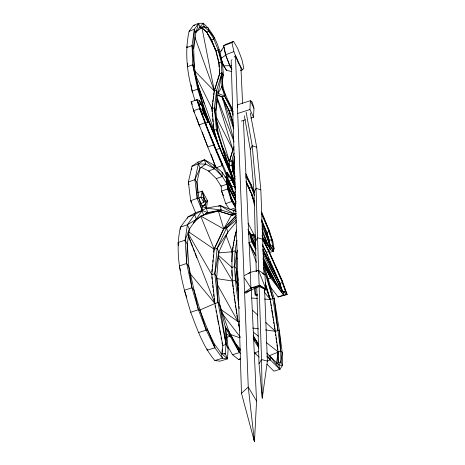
<?xml version="1.0" encoding="UTF-8"?>
<svg xmlns="http://www.w3.org/2000/svg" width="465" height="465" viewBox="0 0 465 465"><rect width="100%" height="100%" fill="white"/><g stroke="black" fill="none" stroke-linecap="round" stroke-linejoin="round"><path stroke-width="0.7" d="M234.412 156.24C233.325 163.081 232.82 170.242 235.104 176.909M233.023 113.832L231.5 109.839L224.647 96.121L221.782 86.804L221.933 72.924L221.224 61.99L218.19 49.877L213.865 39.118L208.919 31.085L204.205 26.801L203.275 23.25L198.631 23.331L193.469 25.348L189.092 31.295C183.96 54.411 187.906 78.364 195.033 100.614M235.156 179.252C232.157 170.928 230.291 161.617 234.093 153.206M180.426 229.315L180.461 227.141L187.953 216.957L195.596 212.726L202.13 210.453L206.489 208.105L220.364 205.629L236.243 211.47M238.731 305.023C235.627 283.755 232.145 261.656 236.981 240.376M230.332 209.576L235.685 207.716L231.739 201.543L227.606 188.993L227.78 179.397L227.269 172.625L225.955 173.09M230.082 170.539C228.007 162.308 231.692 154.409 234.029 146.661M239.766 330.673C234.261 297.617 227.147 263.19 236.453 230.105M231.803 261.789L232 251.856L232.953 246.967M236.441 221.788L227.926 232.087L218.841 252.14L216.713 277.169L219.922 305.604L225.275 326.976L226.629 334.015L228.152 348.529L227.472 358.835L222.485 358.16L214.871 347.808L206.228 330.138L198.404 309.719L191.935 287.788L186.698 263.446L187.29 244.259L189.365 229.158L202.13 210.453L202.415 206.57L198.921 198.433L196.957 182.338L200.078 168.074L198.369 163.947L204.501 159.733L213.761 164.994L222.038 172.195L226.734 179.159L227.112 184.128L221.102 186.244L216.272 178.624L208.523 170.998L201.258 167.284M189.092 31.295L194.347 29.243L192.068 45.558L193.696 48.47L195.864 32.608L199.909 26.924L198.631 23.331L194.347 29.243L193.696 48.47L194.329 67.187L199.072 91.111L203.589 107.921L207.251 118.279L234.825 184.314M219.422 73.871L221.933 72.924L216.673 90.187L215.9 110.815L217.905 132.077L226.49 159.762L234.959 182.751M250.85 118.081L253.565 117.227L253.954 108.333L252.286 102.143L250.373 100.707L237.574 104.823L237.388 107.549M253.565 117.227L249.938 109.548L250.373 100.707L253.954 108.333M251.309 289.294L256.546 401.057L254.465 441.75L241.469 393.297L231.181 61.363M236.11 213.54L234.168 214.04L221.154 210.023L207.75 212.563L187.389 224.74L180.461 227.141C173.904 255.738 182.629 284.865 190.708 312.236C197.143 329.034 203.013 346.669 214.9 360.544L220.038 361.166L227.472 358.835L225.38 353.766L226.629 334.015L230.198 336.242L239.487 352.563L240.562 353.441M187.494 63.275L187.267 66.815L192.737 64.722L192.068 45.558L186.686 47.639L187.104 46.273M211.372 40.083L213.865 39.118L214.121 37.188L208.919 31.085L208.506 28.045L204.205 26.801L199.909 26.924L203.275 23.25C217.614 35.933 222.508 56.974 223.386 75.417C219.776 89.001 228.949 100.039 233.198 112.053M222.026 352.011L222.253 349.134M222.206 353.359L222.828 345.443L214.917 303.511L211.825 274.664L214.22 249.298L223.746 229.001L231.483 214.97L234.168 214.04L233.145 210.238L235.813 209.605M262.708 392.483L262.254 398.191L259.011 363.746L256.732 287.213M191.696 169.783L191.807 168.365M228.152 348.529L226.048 344.425L218.004 302.5L214.807 273.67L217.085 248.327L226.502 228.059L236.319 217.399M211.837 271.938L212.104 269.119M212.302 267.003L212.499 264.893M212.767 262.074L212.964 259.958M213.232 257.139L213.435 255.023M213.697 252.204L213.9 250.089M206.46 213.011L207.75 212.563L205.106 204.722L205.425 201.432L202.182 191.115L197.683 192.708M238.132 288.631L237.011 282.342L235.273 280.087L236.453 268.88L236.72 253.721L237.377 250.164M244.497 275.507L250.211 272.385L258.523 270.287L259.214 286.504L244.544 292.677M223.386 75.417L221.933 72.924L218.108 93.36L215.9 110.815L214.382 107.851L216.673 90.187L214.069 91.157M218.492 206.28L220.364 205.629L221.154 210.023L206.489 208.105L207.454 200.555L202.182 191.115L200.956 197.16L203.798 202.397L200.566 203.531M212.092 106.683L212.075 111.681M212.278 105.264L212.563 103.143M212.755 101.73L213.034 99.609M213.226 98.196L213.505 96.075M213.697 94.662L213.976 92.541M219.108 146.742L213.993 130.299L212.011 108.734L214.365 91.047L219.713 73.766L219.021 62.827L215.981 50.72L211.656 39.973L206.681 31.951L201.95 27.679L199.067 27.772M264.55 288.608L267.387 361.148L262.254 398.191L261.528 359.503L259.133 286.266M276.46 363.7L278.128 351.895L275.379 331.318L270.293 299.507L265.271 282.894M266.898 356.521L279.889 369.326L278.826 364.961L280.906 362.026L282.232 352.679L279.395 330.917L274.135 298.268L263.957 265.219L272.856 298.675L277.965 330.499L280.732 351.087L280.906 362.026L282.453 365.56L279.889 369.326L273.885 371.175L266.922 364.2M207.07 349.023L207.192 350.244L214.871 347.808L199.88 310.358L198.404 309.719L188.883 266.962L186.698 263.446L185.128 240.132L187.389 224.74L194.643 214.627L202.13 210.453L207.75 212.563M238.272 280.302L236.453 268.88L234.703 266.457L236.72 253.721L234.97 250.856L231.541 252.013M270.182 286.673L278.105 296.966L287.05 294.502L285.493 291.479L282.354 282.528L282.534 281.534L268.689 250.519L262.429 238.225M227.007 337.259L230.198 336.242L229.1 331.876L219.922 305.604L218.004 302.5L216.713 277.169L214.807 273.67L218.841 252.14L217.085 248.327L227.926 232.087L226.502 228.059L236.482 219.962M233.227 245.567L233.907 242.073M234.18 240.672L235.813 232.285M231.739 201.543L228.774 189.575L227.78 179.397L228.472 175.892L227.269 172.625L226.35 176.619L227.606 188.993L228.774 189.575L232.244 200.287L235.662 207.727L234.982 204.524L232.244 200.287L231.739 201.543L225.705 203.641L221.567 191.115L221.032 185.611M203.507 214.929L202.13 210.453L197.189 198.398L194.887 179.67L198.369 163.947L205.722 164.099L214.679 168.801L222.322 176.479L227.112 184.128M209.773 171.556L208.523 170.998L214.679 168.801L204.501 159.733L198.218 162L191.981 166.243L188.389 181.984L190.644 200.7L195.596 212.726L194.794 213.888M254.669 195.631L251.362 186.971L251.664 185.645L245.741 173.712M234.587 163.61L233.494 164.099L234.593 159.972M229.571 160.977L232.541 150.689M198.631 23.331L195.864 32.608L194.347 29.243M233.453 169.772L234.058 167.789L234.639 169.115L234.058 167.789M269.293 252.6L273.251 251.28L274.071 248.606L272.862 241.823L269.654 231.622L261.679 212.046M214.167 91.123L219.515 73.842L219.253 69.738M234.511 165.249L233.482 168.388L234.656 167.813M232.744 150.003L233.61 147.388M261.621 213.615L269.02 231.587L271.595 239.603L272.606 245.351L270.554 249.711L268.514 250.391M269.851 247.368L270.316 246.119L269.322 240.37L266.759 232.355L261.551 219.718M187.453 218.283L187.953 216.957L194.643 214.627L196.271 219.125M198.508 332.62L206.228 330.138L193.888 290.073L191.935 287.788L188.883 266.962L187.29 244.259L185.128 240.132L189.365 229.158L187.389 224.74M188.982 184.756L188.389 181.984L194.887 179.67L200.078 168.074L205.722 164.099L204.501 159.733M206.228 330.138L206.902 328.662L214.464 344.147L221.015 353.08L227.472 358.835M214.272 248.734L223.194 229.739M256.262 271.328L254.047 192.243L250.31 149.538L252.204 145.731L246.148 112.187M228.978 110.769L231.5 109.839L232.128 108.595L224.647 96.121L218.108 93.36L216.673 90.187M254.047 192.243L256.07 188.313L252.204 145.731L256.686 147.254L260.824 189.883L264.015 274.827M255.378 241.724L257.546 237.679L256.07 188.313L260.824 189.883M197.573 163.192L198.218 162M223.502 229.088L224.177 227.867M264.504 291.084L265.811 288.724L264.893 274.519L258.523 270.287L256 271.45M218.108 93.36L222.654 85.467L221.933 72.924M206.489 208.105L202.415 206.57L205.106 204.722L207.454 200.555L203.496 202.106M259.011 363.746L261.528 359.503L267.387 361.148M264.155 291.107L265.811 288.724L258.523 270.287M277.431 364.014L278.273 362.84L278.128 351.895L266.271 342.473M224.014 46.756L219.666 52.58L219.939 53.894M221.23 51.127L222.101 50.011M231.163 60.636L232.023 59.619M234.174 57.073L235.04 56.056M188.668 231.843L214.22 249.298L200.618 215.934L223.746 229.001L236.168 215.609M223.979 228.571L226.368 225.996M227.804 224.45L235.459 216.202M240.475 70.575L242.393 69.855L243.852 68.297L241.881 59.427L237.638 48.354L233.529 41.368L225.281 44.53L223.607 45.82L225.508 54.806L229.884 66.14L231.64 68.989M193.452 223.078L200.107 216.446M248.461 234.238L250.53 233.041M241.469 393.297L248.252 387.054L235.47 55.544L240.905 67.216L242.602 103.503M248.647 273.635L250.211 272.385L250.937 287.98L251.687 289.37L245.805 293.357M223.607 45.82L231.942 42.623L233.529 41.368M245.067 292.142L250.937 287.98L259.371 285.219L265.811 288.724L264.573 289.102L259.214 286.504L250.937 287.98L244.387 277.965M195.782 31.957L201.95 27.679L214.365 91.047L194.399 70.663M220.892 58.474L225.787 55.102L224.165 47.447M236.051 203.844L234.982 204.524L235.796 205.617M256.355 262.283L249.002 242.66L252.367 241.335L250.838 234.424M227.495 345.989L232.535 354.749L238.568 359.515L240.306 358.649M199.781 310.045L214.917 303.511L188.127 234.93M269.049 355.812L280.732 351.087L282.232 352.679L282.453 365.56L278.826 364.961L266.695 353.034M201.019 28.04L204.205 26.801M206.402 32.062L208.919 31.085M215.702 50.83L219.114 49.627M225.508 54.806L233.895 51.603L231.942 42.623M218.736 62.938L221.224 61.99L222.601 63.49L218.19 49.877M229.884 66.14L231.175 65.652M191.162 84.851L192.103 91.221L197.677 89.123L199.072 91.111C207.704 123.365 223.066 153.183 235.081 184.187M204.803 109.659L199.276 100.353L196.887 99.731L191.115 101.887L193.626 110.786L215.708 167.162L211.098 154.438M198.811 104.846L200.706 104.143L203.589 107.921L208.372 119.871C204.548 113.791 202.507 106.764 199.276 100.353L198.689 103.561C206.53 127.637 216.591 151.02 226.908 174.131L226.676 176.13C216.022 150.991 205.199 125.753 196.887 99.731L198.689 103.561L200.706 104.143M222.096 97.075L224.647 96.121L225.356 95.046L221.782 86.804M194.591 112.571L193.626 110.786L199.514 108.601L201.095 111.583L196.887 99.731M200.479 109.589L202.38 108.886L204.873 113.803L204.699 114.652L208.018 122.208L205.478 123.144M202.513 110.135L203.769 109.67L203.589 107.921L197.677 89.123L192.737 64.722L194.329 67.187L192.068 45.558M211.715 108.845L214.382 107.851L217.905 132.077L216.423 129.41L214.382 107.851M201.409 113.594L203.321 112.885L204.699 114.652L202.38 108.886L203.321 112.885L208.018 122.208L207.251 118.279L203.769 109.67M196.335 117.052L198.991 124.951L204.943 122.76L206.123 124.44L199.514 108.601M213.377 130.526L216.423 129.41L226.49 159.762L225.223 157.495L216.423 129.41M204.943 122.76L214.615 145.58L213.731 144.83L207.756 146.992L202.211 132.048M215.94 149.736L219.771 148.352L220.468 149.3L207.251 118.279M232.645 150.038L233.947 149.567M191.981 166.243L198.369 163.947M204.466 164.552L205.722 164.099M223.973 157.943L225.223 157.495L234.866 182.908M229.28 161.692L231.971 160.733L233.494 164.099M216.638 167.598L221.956 165.703L222.154 163.959L213.731 144.83M233.134 164.081L234.465 163.604M229.193 166.022L231.925 165.052L233.482 168.388L231.971 160.733M230.245 171.858L232.709 170.986L234.296 174.189L231.925 165.052M216.272 178.624L222.322 176.479L222.038 172.195M225.025 177.089L226.35 176.619L227.78 179.397M230.966 178.089L232.25 177.636L233.157 178.769L219.771 148.352M228.455 181.216L231.704 180.071L235.412 187.319M245.596 177.909L246.88 177.456L246.578 174.811M202.13 210.453L198.921 198.433L197.189 198.398L190.644 200.7L191.772 202.444M199.014 197.846L200.956 197.16L203.664 197.741L205.425 201.432M231.175 187.04L234.988 186.047L231.128 177.857L227.269 172.625M227.606 188.993L221.567 191.115L223.485 195.753M232.953 192.754L235.552 191.847M248.798 187.866L251.362 186.971L253.809 192.917M201.886 205.85L205.106 204.722M233.947 204.426L235.929 203.74M216.167 211.755L221.154 210.023M233.843 210.506L235.825 209.814M234.052 214.522L235.377 214.069M185.128 240.132L177.95 242.596L178.322 245.421M223.392 229.123L226.502 228.059M213.848 249.426L217.085 248.327M266.468 232.454L269.654 231.622L261.667 213.54M186.698 263.446L179.269 265.957L180.565 270.863M269.032 240.469L271.595 239.603L272.862 241.823L269.02 231.587M270.02 246.218L272.606 245.351L274.071 248.606M262.388 238.44L268.689 250.519L268.799 251.548L266.323 252.373L262.498 245.375M231.576 267.503L234.703 266.457M211.447 274.792L214.807 273.67M191.935 287.788L184.338 290.311L186.727 297.141M232.116 281.127L235.273 280.087M268.09 278.768L270.647 277.931L283.702 295.153L287.05 294.502L282.534 281.534L268.799 251.548L262.574 239.33M214.842 303.54L218.004 302.5M190.708 312.236L198.404 309.719M263.469 262.446L270.531 275.879L283.139 291.706L287.05 294.502L282.354 282.528L279.599 283.429L282.644 291.695L279.913 283.33L266.329 252.373L262.388 244.666M284.26 291.881L285.493 291.479L283.139 291.706L283.702 295.153L278.105 296.966M269.636 299.722L274.135 298.268L277.965 330.499L279.395 330.917L280.732 351.087M237.65 321.745L239.597 321.117M237.65 113.466L249.938 109.548M241.335 121.092L245.415 119.801M222.741 345.472L226.048 344.425L225.275 326.976L229.1 331.876L238.452 348.349L240.19 350.604M265.469 329.883L275.379 331.318L277.965 330.499M224.031 354.191L225.38 353.766L221.015 353.08L222.485 358.16L214.9 360.544M232.535 354.749L239.487 352.563L238.452 348.349L240.056 349.668M259.104 357.056L254.303 352.865L258.714 351.488M238.568 359.515L240.614 358.875M267.16 360.863L270.572 359.805L269.816 355.806L279.889 369.326M277.605 363.049L280.906 362.026M201.299 215.748L218.387 210.982L231.483 214.97L235.714 214.673M232.076 215.097L233.395 214.754M231.483 214.97L236.051 213.778M232.558 214.708L235.168 214.028M205.6 213.423L218.387 210.982L223.746 229.001M218.091 252.937L232.233 251.78L226.182 235.709M231.954 214.999L233.366 214.9M231.977 69.093L229.85 65.623L223.758 65.873L221.927 63.066M193.469 25.348L194.818 25.319M254.907 287.818L255.262 294.746L257.401 294.723M257.296 295.112L255.18 295.072L254.826 288.143M255.262 294.746L257.348 294.886M255.239 235.04L250.559 234.389L248.566 231.372M251.623 298.013L257.366 298.472M264.55 299.047L270.293 299.507L265.224 285.975M252.728 328.034L258.389 328.854M216.521 278.582L232.477 281.011L218.172 256.831M222.723 64.35L226.554 70.36L231.791 71.54M218.149 211.064L231.25 215.045M254.867 235.72L250.559 234.389L247.921 229.303M262.626 239.277L257.546 237.679L258.639 271.037M229.977 334.289L239.923 337.852M217.783 95.04L222.392 96.964L229.268 110.664L233.099 122.987M217.579 95.116L222.189 97.04L229.071 110.74L232.692 122.371M262.283 273.339L264.893 274.519M254.303 352.865L256.18 353.836M262.597 238.336L270.554 249.711L273.251 251.28L272.606 245.351M220.364 205.629L234.168 214.04M220.369 309.115L238.016 321.629L217.26 284.458M259.371 285.219L264.573 289.102M253.28 332.15L258.36 336.189M218.097 255.012L231.93 267.381M201.746 27.755L206.489 32.027M252.408 310.19L257.75 315.101M265.759 322.472L275.379 331.318M191.981 102.858L191.115 101.887L192.318 104.439M235.563 343.798L240.341 349.262M267.334 355.917L270.572 359.805M189.726 273.048L214.917 303.511M262.655 238.33L269.072 246.212L270.554 249.711M236.255 257.441L237.167 258.563M264.393 292.218L270.293 299.507M227.966 180.06L228.78 181.1M227.484 178.903C231.919 183.832 232.233 190.865 235.581 196.393M231.704 180.071L228.472 175.892L231.128 177.857L231.704 180.071L235.296 187.872M194.887 179.67L196.957 182.338L197.189 198.398M222.508 313.974L240.376 337.195M245.671 175.846L251.664 185.645L254.221 192.434M222.322 176.479L213.761 164.994L214.679 168.801M198.991 124.951L199.793 126.062M192.103 91.221L192.812 92.21M227.716 180.873L231.837 186.802L227.612 179.757M262.673 237.022L269.072 246.212L271.723 247.839L273.251 251.28M283.702 295.153L270.531 275.879L270.647 277.931L263.3 263.975M253.477 336.637L258.691 344.286M225.705 203.641L229.309 209.244M226.554 70.36L223.758 65.873L221.148 59.148M203.321 112.885L206.257 117.61L206.024 116.093L208.018 122.208M207.256 33.259L211.459 40.048L215.789 50.795L214.51 48.203M258.871 345.286L254.605 338.311L253.291 334.98M258.813 347.965L254.512 340.944L253.216 337.689M235.464 195.614L227.728 181.722M233.645 193.26L234.389 194.498M242.393 69.855L238.266 62.967L233.895 51.603M208.523 121.057L213.993 130.299L197.003 82.462M256.546 401.057L248.252 387.054L254.465 441.75L253.419 436.827M188.447 233.976L211.825 274.664M246.252 182.786L249.089 187.767L254.436 201.746M253.21 243.375L255.674 247.787M263.417 261.644L274.333 281.168M233.622 193.283L234.319 194.556M228.205 186.087L235.348 199.52M254.396 235.348L255.419 237.266M262.905 251.338L279.913 283.33L262.899 249.06M250.879 236.336L255.616 245.276M263.062 259.319L275.251 282.296M225.275 326.976L230.198 336.242M249.002 242.66L255.93 255.756M249.106 243.358L255.378 255.209M256.07 248.374L252.367 241.335L255.895 248.397M248.885 231.814L249.769 233.796L251.617 241.777L255.953 250.019M230.843 196.974L234.854 204.67M250.908 235.447L255.587 244.421M262.946 258.528L275.315 282.249M269.194 265.968L282.214 291.044L262.969 253.71M248.06 223.217L253.96 234.639M227.641 181.769L235.581 197.195M263.039 250.548L279.913 283.33L262.835 249.839M228.129 186.122L236.092 201.572M253.349 235.04L255.669 239.545M262.4 245.415L263.388 247.339M216.452 117.424L232.942 149.933L217.283 99.033M248.787 231.855L249.769 233.796M246.165 182.635L251.768 193.789L254.657 203.24M229.1 331.876L239.487 352.563M263.271 263.161L270.647 277.931M206.681 31.951L215.981 50.72M195.416 75.208L212.011 108.734M228.03 186.163L236.051 202.374M252.1 234.796L255.634 241.928M263.016 256.843L276.175 283.429M221.567 145.324L229.582 161.588L216.394 120.575M228.408 159.71L229.373 161.663L228.274 158.245M231.245 198.735L232.448 201.264M258.802 347.117L254.605 338.311L254.512 340.944L253.251 336.951M246.09 181.426L249.089 187.767M246.194 182.135L250.67 192.493M246.88 177.456L251.362 186.971M262.15 232.058L268.229 245.968M268.799 251.548L282.354 282.528M266.596 253.791L267.462 255.767M268.038 257.087L269.194 259.72M270.06 261.696L270.642 263.016M271.217 264.329L272.083 266.306M272.664 267.625L274.397 271.577M274.972 272.891L277.576 278.82M223.328 151.416L229.501 165.912M261.626 220.445L266.567 232.419M261.969 235.604L262.801 237.615M262.155 225.932L270.316 246.119L266.759 232.355M268.485 242.149L270.113 246.188L269.892 244.91M188.127 235.691L190.226 241.068M190.755 242.416L192.591 247.124M193.115 248.467L194.428 251.827M194.951 253.175L196.794 257.877M225.787 55.102L229.85 65.623M217.353 98.26L234.128 142.023M251.693 195.161L253.983 201.147M261.958 228.978L268.363 245.909M265.079 237.853L267.642 244.625M269.56 298.228L270.072 299.582L265.253 283.662M225.223 157.495L234.627 182.96M195.009 37.572L214.365 91.047M233.773 128.84L222.392 96.964L233.61 139.198M222.671 98.394L222.189 97.04L223.107 100.498M197.276 83.909L202.374 98.26M202.856 99.626L204.315 103.73M261.568 221.171L270.316 246.119M269.171 243.491L270.113 246.188M232.25 177.636L234.86 185.064M266.776 233.087L269.125 240.434L269.677 243.631M234.418 185.895L235.61 189.714M231.5 109.839L233.209 115.32M231.895 188.191L232.884 191.371M218.463 145.452L213.65 128.939M217.085 99.109L218.143 102.55M263.452 267.509L272.856 298.675M229.268 110.664L233.622 126.631M229.071 110.74L230.588 116.291M266.741 233.11L267.276 235.174M267.631 236.551L268.16 238.615M215.958 51.464L218.655 62.234M192.737 64.722L199.072 91.111M251.768 193.789L254.558 205.704M202.182 191.115L203.664 197.741L203.798 202.397M238.301 324.489L238.568 325.884M215.051 305.732L215.318 307.156M215.987 310.707L216.254 312.131M216.923 315.683L217.591 319.234M217.858 320.658L218.527 324.21M219.195 327.767L219.463 329.185M219.73 330.609L220.398 334.161M221.067 337.718L221.334 339.136M222.003 342.693L222.276 344.112M250.269 112.943L256.686 147.254M244.363 115.855L250.31 149.538M270.409 301.698L270.636 303.116M270.863 304.529L271.083 305.941M271.31 307.353L271.537 308.772M271.763 310.184L272.554 315.13M272.781 316.543L273.002 317.961M273.228 319.374L273.455 320.786M273.682 322.199L273.908 323.611M274.129 325.029L274.356 326.442M274.582 327.854L274.809 329.267M219.922 305.604L226.048 344.425M238.929 306.447L239.225 308.586M193.364 108.886L193.626 110.786M238.301 285.766L236.453 268.88L237.011 282.342L238.754 295.147M232.227 281.093L232.517 283.231M232.715 284.656L233.006 286.795M233.198 288.219L233.395 289.643M233.686 291.782L233.878 293.206M234.168 295.345L234.366 296.769M234.558 298.193L234.848 300.332M235.046 301.756L235.238 303.18M235.528 305.319L235.819 307.458M236.017 308.882L236.208 310.306M236.406 311.73L236.697 313.869M236.888 315.293L237.179 317.432M237.377 318.856L237.569 320.28M275.146 331.388L275.338 332.806M275.524 334.23L275.716 335.649M276.001 337.776L276.286 339.903M276.472 341.322L276.663 342.746M276.948 344.873L277.611 349.843M229.454 167.307L229.704 169.289M250.699 234.389L251.617 241.777M214.464 344.147L214.871 347.808M211.802 276.919L212.034 279.081M212.261 281.244L212.493 283.412M212.726 285.574L212.953 287.736M213.185 289.898L213.418 292.061M213.65 294.223L213.877 296.391M214.109 298.553L214.342 300.716M237.011 282.342L238.812 300.099M212.273 113.838L212.534 116.715M212.732 118.871L212.993 121.749M213.191 123.905L213.516 127.503M218.823 62.903L219.085 67.007M243.387 120.197L250.525 272.6M231.803 270.334L232.029 276.07M277.896 351.97L278.041 362.915"/></g></svg>
